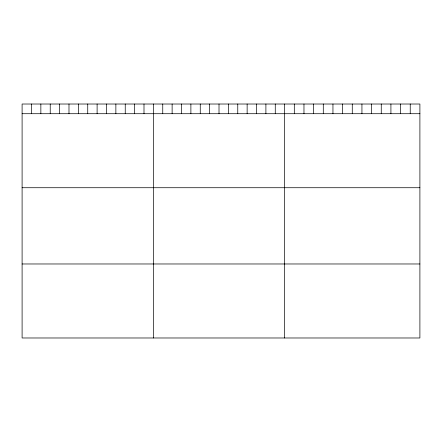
<?xml version="1.0" encoding="UTF-8"?>
<svg xmlns="http://www.w3.org/2000/svg" width="442" height="442" viewBox="0 0 442 442"><rect width="100%" height="100%" fill="white"/><g stroke="black" fill="none" stroke-linecap="round" stroke-linejoin="round"><path stroke-width="0.66" d="M419.9 113.71L419.9 337.981L22.1 337.981L22.1 104.019L419.9 104.019L419.9 113.71L22.1 113.71M22.1 187.723L419.9 187.723M22.1 263.973L419.9 263.973M410.237 104.019L410.237 113.71M400.579 104.019L400.579 113.71M390.916 104.019L390.916 113.71M381.258 104.019L381.258 113.71M371.595 104.019L371.595 113.71M361.937 104.019L361.937 113.71M352.274 104.019L352.274 113.71M342.611 104.019L342.611 113.71M332.953 104.019L332.953 113.71M323.29 104.019L323.29 113.71M313.632 104.019L313.632 113.71M303.969 104.019L303.969 113.71M294.311 104.019L294.311 113.71M284.648 104.019L284.648 337.981M275.272 104.019L275.272 113.71M265.896 104.019L265.896 113.71M256.52 104.019L256.52 113.71M247.139 104.019L247.139 113.71M237.763 104.019L237.763 113.71M228.387 104.019L228.387 113.71M219.011 104.019L219.011 113.71M209.635 104.019L209.635 113.71M200.259 104.019L200.259 113.71M190.883 104.019L190.883 113.71M181.502 104.019L181.502 113.71M172.126 104.019L172.126 113.71M162.75 104.019L162.75 113.71M153.374 104.019L153.374 337.981M143.998 104.019L143.998 113.71M134.622 104.019L134.622 113.71M125.246 104.019L125.246 113.71M115.865 104.019L115.865 113.71M106.489 104.019L106.489 113.71M97.113 104.019L97.113 113.71M87.737 104.019L87.737 113.71M78.361 104.019L78.361 113.71M68.985 104.019L68.985 113.71M59.609 104.019L59.609 113.71M50.228 104.019L50.228 113.71M40.852 104.019L40.852 113.71M31.476 104.019L31.476 113.71"/></g></svg>
